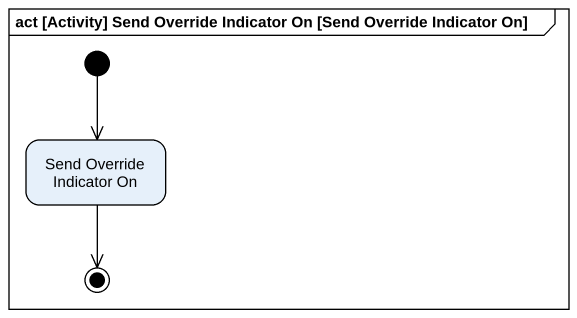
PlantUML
@startuml
mainframe act [Activity] Send Override Indicator On [Send Override Indicator On]
hide empty description
state "Send Override Indicator On" as Send_Override_Indicator_On
[*] --> Send_Override_Indicator_On
Send_Override_Indicator_On --> [*]
@enduml
